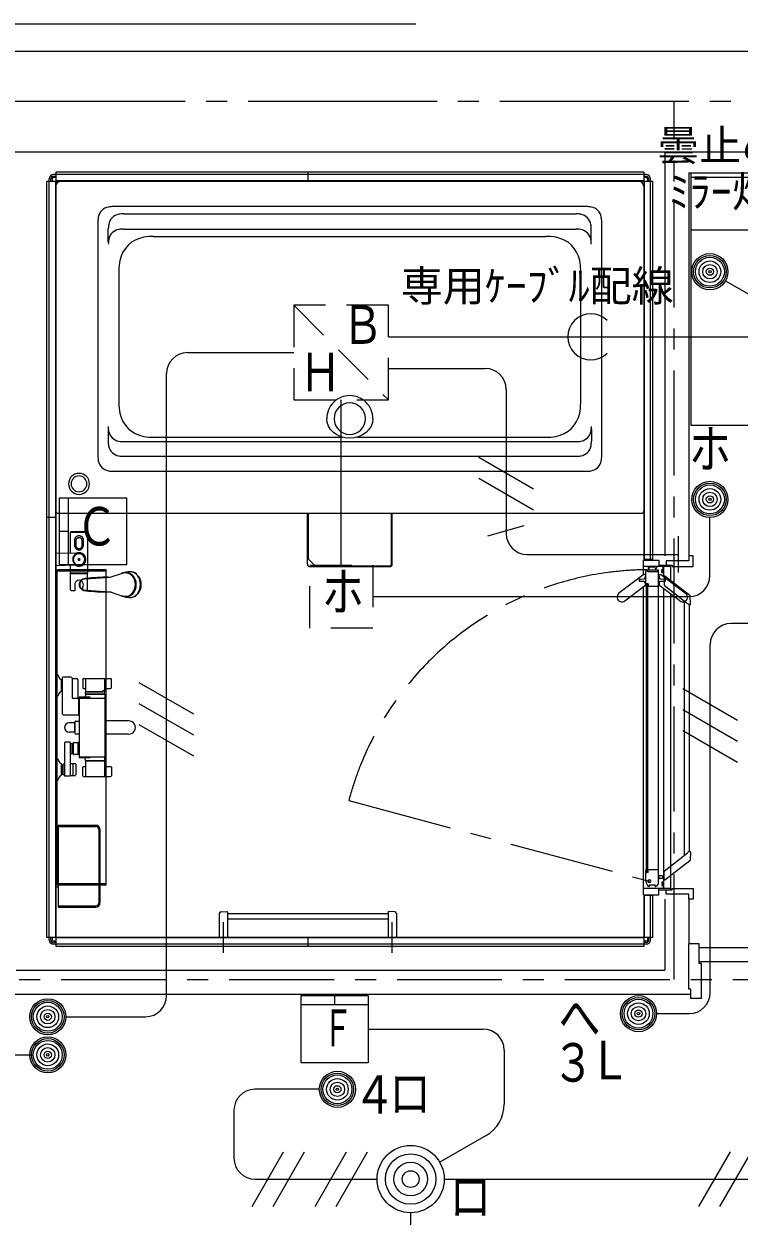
# Model space of a CAD drawing. Units: millimetres at full size, sheet at 1:50. Extents: x -15705 to 14525, y -10775 to 5709.
# Drawn here: x -2152 to -448, y 2276 to 5114 of the extents above; entities that cross this region are included whole.
import ezdxf
from ezdxf.enums import TextEntityAlignment as Align

# ---------------------------------------------------------------- set-up
doc = ezdxf.new("R2010")
doc.units = ezdxf.units.MM
doc.header["$LTSCALE"] = 50
for name, pattern in [('CHAIN1', [8, 5, -1, 1, -1]), ('CHAIN2', [12, 9, -1, 1, -1]), ('DASHED2', [3, 2, -1])]:
    doc.linetypes.add(name, pattern=pattern)
for name, color, linetype, lineweight in [('0-3_建築', 1, 'Continuous', 9), ('0-7_部材', 5, 'Continuous', 18), ('7-0_天井割付', 7, 'CHAIN2', 9), ('7-1_壁断面線', 7, 'CHAIN1', 9), ('7-2_張出基準', 7, 'Continuous', 9), ('7-4_ｸﾞA名称', 7, 'Continuous', 9), ('7-5_ｸﾞB名称', 7, 'Continuous', 9), ('7-8_敷地', 7, 'Continuous', 9)]:
    doc.layers.add(name, color=color, linetype=linetype, lineweight=lineweight)
doc.styles.add('ＭＳ ゴシック', font='')
doc.styles.get('ＭＳ ゴシック').set_extended_font_data('MS Gothic')

msp = doc.modelspace()

# ---------------------------------------------------------------- linework, layer by layer
at = {"layer": '0-3_建築'}
for p, q in [((-480.66, 4502.42), (-387.94, 4448.9)), ((-1762.1, 4331.26), (-1508.76, 4331.26)), ((-1283.52, 4293.72), (-1053.3, 4293.72)), ((-1812.1, 2800.35), (-1812.1, 4281.26)), ((-1003.3, 4243.72), (-1003.3, 3900.8)), ((-1396.14, 3825.37), (-1396.14, 4218.63)), ((-1068.25, 4082.4), (-938.35, 4007.4)), ((-1068.25, 4032.4), (-938.35, 3957.4)), ((-1046.6, 3894.9), (-960, 3919.9)), ((-517.9, 3800.37), (-517.9, 3938.93)), ((-592.9, 3807.5), (-592.9, 3894.1)), ((-953.3, 3850.8), (-592.9, 3850.8)), ((-1321.14, 3750.37), (-567.9, 3750.37)), ((-43.15, 3686.4), (-467.35, 3686.4)), ((-517.35, 3016.3), (-517.35, 3636.4)), ((-1747.15, 3470.39), (-1877.05, 3545.39)), ((-452.4, 3455.68), (-582.3, 3530.68)), ((-1747.15, 3420.39), (-1877.05, 3495.39)), ((-452.4, 3405.68), (-582.3, 3480.68)), ((-1747.15, 3370.39), (-1877.05, 3445.39)), ((-452.4, 3355.68), (-582.3, 3430.68)), ((-517.35, 2807.71), (-517.35, 3016.3)), ((-645.02, 2757.71), (-567.35, 2757.71)), ((-2052.06, 2750.35), (-1862.1, 2750.35)), ((-1331.64, 2720.85), (-1057.85, 2720.85)), ((-1007.85, 2670.85), (-1007.85, 2542.53)), ((-2618.15, 2659.7), (-2129.46, 2659.7)), ((-1448.22, 2577.59), (-1601.54, 2577.59)), ((-1651.54, 2527.59), (-1651.54, 2413.9)), ((-1051.15, 2467.53), (-1161.37, 2403.9)), ((-1608.32, 2298.95), (-1533.32, 2428.85)), ((-1558.32, 2298.95), (-1483.32, 2428.85)), ((-1458.32, 2298.95), (-1383.32, 2428.85)), ((-1408.32, 2298.95), (-1333.32, 2428.85)), ((-544.02, 2298.95), (-469.02, 2428.85)), ((-494.02, 2298.95), (-419.02, 2428.85)), ((-1601.54, 2363.9), (-1310.65, 2363.9)), ((-1150.65, 2363.9), (657.68, 2363.9)), ((-1230.65, 2145.96), (-1230.65, 2283.9))]:
    msp.add_line(p, q, dxfattribs=at)
at = {"layer": '0-3_建築', "color": 5, "lineweight": 18}
for p, q in [((-1283.52, 4368.8), (-342.57, 4368.8)), ((-2067.24, 3985.74), (-1907.24, 3985.74)), ((-2067.24, 3825.74), (-2067.24, 3985.74)), ((-2045.65, 3825.74), (-2045.65, 3985.74)), ((-1907.24, 3985.74), (-1907.24, 3825.74)), ((-2045.65, 3905.74), (-2067.24, 3905.74)), ((-1907.24, 3825.74), (-2067.24, 3825.74))]:
    msp.add_line(p, q, dxfattribs=at)
msp.add_arc((-801.43, 4368.8), 55, 45, 315, dxfattribs=at)
at = {"layer": '0-3_建築'}
for centre, radius, start, end in [((-1762.1, 4281.26), 50, 90, 180), ((-1053.3, 4243.72), 50, 0, 90), ((-953.3, 3900.8), 50, 180, 270), ((-567.9, 3800.37), 50, 270, 0), ((-467.35, 3636.4), 50, 90, 180), ((-1862.1, 2800.35), 50, 270, 0), ((-567.35, 2807.71), 50, 270, 0), ((-1057.85, 2670.85), 50, 0, 90), ((-1601.54, 2527.59), 50, 90, 180), ((-1094.45, 2542.53), 86.6, 300, 0), ((-1601.54, 2413.9), 50, 180, 270)]:
    msp.add_arc(centre, radius, start, end, dxfattribs=at)
at = {"layer": '0-7_部材', "linetype": 'DASHED2'}
for p, q in [((-1283.52, 4443.88), (-1508.76, 4443.88)), ((-1508.76, 4443.88), (-1508.76, 4218.63)), ((-1508.76, 4443.88), (-1283.52, 4218.63)), ((-1283.52, 4218.63), (-1283.52, 4443.88)), ((-1508.76, 4218.63), (-1283.52, 4218.63))]:
    msp.add_line(p, q, dxfattribs=at)
at = {"layer": '0-7_部材'}
for p, q in [((-1491.64, 2800.85), (-1331.64, 2800.85)), ((-1491.64, 2640.85), (-1491.64, 2800.85)), ((-1411.64, 2779.26), (-1411.64, 2800.85)), ((-1331.64, 2800.85), (-1331.64, 2640.85)), ((-1491.64, 2779.26), (-1331.64, 2779.26)), ((-1331.64, 2640.85), (-1491.64, 2640.85))]:
    msp.add_line(p, q, dxfattribs=at)
at = {"layer": '0-7_部材', "linetype": 'DASHED2'}
msp.add_lwpolyline([(-1321.14, 3825.37), (-1321.14, 3675.37), (-1471.14, 3675.37), (-1471.14, 3825.37)], close=True, dxfattribs=at)
at = {"layer": '0-7_部材'}
for centre, radius in [((-517.9, 4523.92), 43), ((-517.9, 4523.92), 38.7), ((-517.9, 4523.92), 34.4), ((-517.9, 4523.92), 25.8), ((-517.9, 4523.92), 17.2), ((-517.9, 4523.92), 8.6), ((-517.9, 4523.92), 2.87), ((-517.9, 3981.93), 43), ((-517.9, 3981.93), 38.7), ((-517.9, 3981.93), 34.4), ((-517.9, 3981.93), 25.8), ((-517.9, 3981.93), 17.2), ((-517.9, 3981.93), 8.6), ((-517.9, 3981.93), 2.87), ((-2095.06, 2750.35), 43), ((-2095.06, 2750.35), 38.7), ((-2095.06, 2750.35), 34.4), ((-688.02, 2757.71), 43), ((-688.02, 2757.71), 38.7), ((-688.02, 2757.71), 34.4), ((-688.02, 2757.71), 25.8), ((-2095.06, 2750.35), 25.8), ((-2095.06, 2750.35), 17.2), ((-2095.06, 2750.35), 8.6), ((-2095.06, 2750.35), 2.87), ((-688.02, 2757.71), 17.2), ((-688.02, 2757.71), 8.6), ((-688.02, 2757.71), 2.87), ((-2095.06, 2659.7), 43), ((-2095.06, 2659.7), 38.7), ((-2095.06, 2659.7), 34.4), ((-2095.06, 2659.7), 25.8), ((-2095.06, 2659.7), 17.2), ((-2095.06, 2659.7), 8.6), ((-2095.06, 2659.7), 2.87), ((-1405.22, 2577.59), 43), ((-1405.22, 2577.59), 38.7), ((-1405.22, 2577.59), 34.4), ((-1405.22, 2577.59), 25.8), ((-1405.22, 2577.59), 17.2), ((-1405.22, 2577.59), 8.6), ((-1405.22, 2577.59), 2.87), ((-1230.65, 2363.9), 80), ((-1230.65, 2363.9), 60), ((-1230.65, 2363.9), 40), ((-1230.65, 2363.9), 20)]:
    msp.add_circle(centre, radius, dxfattribs=at)
at = {"layer": '7-0_天井割付'}
msp.add_line((9632.07, 4928.9), (-8167.18, 4928.9), dxfattribs=at)
at = {"layer": '7-1_壁断面線'}
for p, q in [((-603.15, 2838.9), (-603.15, 4928.9)), ((-4863.15, 2838.9), (4306.85, 2838.9))]:
    msp.add_line(p, q, dxfattribs=at)
at = {"layer": '7-2_張出基準'}
for p, q in [((-3943.15, 5048.9), (6956.85, 5048.9)), ((-3943.15, 4808.9), (6956.85, 4808.9))]:
    msp.add_line(p, q, dxfattribs=at)
at = {"layer": '7-4_ｸﾞA名称'}
for p, q in [((-3833.15, 5113.9), (-1218.15, 5113.9)), ((-625.65, 4808.9), (-625.65, 3847.37)), ((-568.15, 4758.9), (641.85, 4758.9)), ((-568.15, 4758.9), (-568.15, 3847.37)), ((-625.65, 3030.42), (-625.65, 2861.4)), ((-568.15, 3030.42), (-568.15, 2923.9)), ((-2170.65, 2861.4), (-625.65, 2861.4)), ((-2228.15, 2803.9), (-563.15, 2803.9))]:
    msp.add_line(p, q, dxfattribs=at)
at = {"layer": '7-5_ｸﾞB名称'}
for p, q in [((-543.15, 2923.9), (-568.15, 2923.9)), ((-543.15, 2876.89), (-543.15, 2923.9)), ((-543.15, 2914.9), (246.85, 2914.9)), ((-543.15, 2881.9), (246.85, 2881.9)), ((-538.15, 2876.89), (-543.15, 2876.89)), ((-538.15, 2793.9), (-538.15, 2876.89))]:
    msp.add_line(p, q, dxfattribs=at)
msp.add_lwpolyline([(-538.15, 2793.9), (-563.15, 2793.9), (-563.15, 2816.4), (-568.15, 2816.4), (-568.15, 2923.9)], dxfattribs=at)
at = {"layer": '7-8_敷地'}
for p, q in [((-2091.64, 4738.91), (-2091.64, 4744.9)), ((-2087.64, 4738.91), (-2087.64, 4744.9)), ((-2084.65, 4744.9), (-2084.65, 4738.91)), ((-675.65, 4754.9), (-2081.64, 4754.9)), ((-2075.64, 4750.91), (-2081.64, 4750.91)), ((-2075.64, 4747.91), (-2081.64, 4747.91)), ((-2075.65, 4760.5), (-2075.65, 2917.3)), ((-675.65, 4760.5), (-2075.65, 4760.5)), ((-675.65, 4739.9), (-2075.65, 4739.9)), ((-1475.65, 4760.5), (-1475.65, 4738.9)), ((-675.65, 4760.5), (-675.65, 3838.9)), ((-669.65, 4754.9), (-675.64, 4754.9)), ((-669.65, 4750.91), (-675.64, 4750.91)), ((-669.65, 4747.91), (-675.64, 4747.91)), ((-666.64, 4744.9), (-666.64, 4738.91)), ((-663.64, 4738.91), (-663.64, 4744.9)), ((-659.65, 4738.91), (-659.65, 4744.9)), ((-563.15, 4758.9), (-563.15, 4158.9)), ((-563.15, 4758.9), (636.85, 4758.9)), ((-563.15, 4748.9), (636.85, 4748.9)), ((-2097.25, 2938.9), (-2097.25, 4738.9)), ((-654.05, 4738.9), (-2097.25, 4738.9)), ((-2091.65, 2938.9), (-2091.65, 4738.9)), ((-2076.65, 4738.9), (-2076.65, 2938.9)), ((-2075.66, 4727.9), (-2075.66, 3953.9)), ((-674.65, 4738.9), (-674.65, 3838.9)), ((-659.65, 3838.9), (-659.65, 4738.9)), ((-654.05, 3838.9), (-654.05, 4738.9)), ((-811.6, 4678.9), (-1939.7, 4678.9)), ((-1914.91, 4661.51), (-836.39, 4661.51)), ((-1975.66, 4642.94), (-1975.66, 4084.85)), ((-775.65, 4084.85), (-775.65, 4642.94)), ((-1950.86, 4594.06), (-1950.86, 4625.55)), ((-1914.91, 4625.52), (-836.39, 4625.52)), ((-1842.86, 4607.9), (-908.44, 4607.9)), ((-800.44, 4594.06), (-800.44, 4625.55)), ((-563.15, 4623.9), (-273.15, 4623.9)), ((-1925.65, 4526.95), (-1925.65, 4210.84)), ((-825.65, 4210.84), (-825.65, 4526.95)), ((-1951.17, 4149.42), (-1951.17, 4120.37)), ((-800.13, 4149.42), (-800.13, 4120.37)), ((-563.15, 4158.9), (-273.15, 4158.9)), ((-1915.21, 4119.42), (-836.09, 4119.42)), ((-1844.7, 4129.89), (-1842.75, 4129.91)), ((-1842.86, 4129.9), (-1393.64, 4129.9)), ((-1357.67, 4129.9), (-908.44, 4129.9)), ((-1915.21, 4084.42), (-836.09, 4084.42)), ((-1939.7, 4048.9), (-811.6, 4048.9)), ((-2070.66, 3948.9), (-680.65, 3948.9)), ((-1476.65, 3827.9), (-1476.65, 3948.9)), ((-1474.9, 3948.9), (-1474.9, 3842.59)), ((-1276.4, 3827.65), (-1276.4, 3948.9)), ((-1274.65, 3827.9), (-1274.65, 3948.9)), ((-2075.65, 3938.9), (-2097.25, 3938.9)), ((-2040.64, 3853.21), (-2040.64, 3903.48)), ((-2040.64, 3903.48), (-2000.65, 3903.48)), ((-2000.65, 3903.48), (-2000.65, 3806.26)), ((-2031.32, 3884.37), (-2031.32, 3873.46)), ((-2028.53, 3883.37), (-2028.53, 3872.65)), ((-2012.76, 3872.65), (-2012.76, 3883.37)), ((-2009.97, 3873.46), (-2009.97, 3884.37)), ((-2075.64, 3854.25), (-2075.04, 3854.25)), ((-2029.54, 3852.84), (-2075.04, 3854.25)), ((-2028.92, 3852.6), (-2029.54, 3852.84)), ((-2028.92, 3852.6), (-2026.85, 3852.53)), ((-2021.65, 3840.69), (-2019.65, 3840.69)), ((-2019.65, 3837.09), (-2021.65, 3837.09)), ((-1458.79, 3824.82), (-1473.72, 3839.76)), ((-675.86, 3802.9), (-675.86, 3837.39)), ((-654.05, 3838.9), (-675.65, 3838.9)), ((-667.06, 3838.9), (-667.06, 3837.39)), ((-2075.66, 3066.41), (-2075.66, 3811.4)), ((-1955.95, 3811.4), (-2075.66, 3811.4)), ((-2075.64, 3823.53), (-2075.04, 3823.53)), ((-2029.54, 3824.94), (-2075.04, 3823.53)), ((-2072.66, 3812.9), (-2072.66, 3811.71)), ((-2072.66, 3066.41), (-2072.66, 3811.4)), ((-1956.64, 3813.9), (-2071.66, 3813.9)), ((-2040.64, 3806.26), (-2040.64, 3824.6)), ((-2000.65, 3806.26), (-2040.64, 3806.26)), ((-2040.64, 3766.68), (-2040.64, 3805.76)), ((-2040.64, 3805.76), (-2000.65, 3805.76)), ((-2038.64, 3805.76), (-2038.64, 3806.26)), ((-2028.92, 3825.19), (-2029.54, 3824.94)), ((-2028.92, 3825.19), (-2026.85, 3825.25)), ((-2002.65, 3806.26), (-2002.65, 3805.76)), ((-2000.65, 3766.68), (-2000.65, 3805.76)), ((-1955.95, 3066.41), (-1955.95, 3811.4)), ((-1955.65, 3812.9), (-1955.65, 3811.71)), ((-1944.41, 3797.44), (-1916.87, 3806.59)), ((-1470.65, 3821.9), (-1280.65, 3821.9)), ((-1455.96, 3823.65), (-1280.4, 3823.65)), ((-629.16, 3822.39), (-675.86, 3822.39)), ((-670.16, 3774.7), (-670.16, 3811.9)), ((-666.66, 3809.7), (-666.66, 3813.4)), ((-641.36, 3809.4), (-666.36, 3809.4)), ((-665.96, 3809.4), (-665.96, 3812.9)), ((-664.96, 3813.9), (-642.56, 3813.9)), ((-664.95, 3822.39), (-664.88, 3818.38)), ((-663.89, 3817.39), (-663.22, 3817.39)), ((-650.83, 3820.9), (-659.49, 3820.9)), ((-647.09, 3817.39), (-646.43, 3817.39)), ((-645.36, 3822.39), (-645.43, 3818.38)), ((-641.56, 3809.4), (-641.56, 3812.9)), ((-641.36, 3809.4), (-641.36, 3813.2)), ((-640.16, 3069.25), (-640.16, 3812.46)), ((-639.74, 3825.39), (-610.86, 3825.39)), ((-610.86, 3822.39), (-628.16, 3822.39)), ((-627.36, 3798.07), (-627.36, 3822.39)), ((-610.86, 3785.38), (-610.86, 3825.39)), ((-2030.33, 3775.28), (-2030.06, 3774.61)), ((-2010.96, 3775.28), (-2011.23, 3774.61)), ((-2003.31, 3793.12), (-1948.05, 3796.76)), ((-678.02, 3801.86), (-734.66, 3758.31)), ((-720.65, 3740.08), (-670.16, 3778.9)), ((-685.59, 3792.1), (-684.68, 3792.15)), ((-684.68, 3786.64), (-685.59, 3786.69)), ((-684.68, 3792.15), (-683.32, 3792.22)), ((-683.32, 3786.57), (-684.68, 3786.64)), ((-683.32, 3792.22), (-674.88, 3792.66)), ((-674.88, 3786.13), (-683.32, 3786.57)), ((-670.16, 3802.9), (-674.98, 3802.9)), ((-671.98, 3798.51), (-672.54, 3794.79)), ((-672.54, 3784), (-671.98, 3780.28)), ((-670.36, 3799.39), (-671.04, 3799.36)), ((-671.04, 3779.43), (-670.36, 3779.39)), ((-670.36, 3779.39), (-670.36, 3799.39)), ((-670.15, 3778.9), (-670.15, 3802.9)), ((-668.86, 3093.89), (-668.86, 3780.9)), ((-665.86, 3780.89), (-668.86, 3780.89)), ((-668.36, 3781.4), (-665.86, 3781.4)), ((-665.86, 3093.89), (-665.86, 3780.89)), ((-664.86, 3780.4), (-664.86, 3775.9)), ((-640.16, 3802.89), (-635.33, 3802.89)), ((-589.66, 3740.08), (-640.16, 3778.89)), ((-640.15, 3779.69), (-640.15, 3799.09)), ((-639.27, 3799.36), (-639.96, 3799.39)), ((-639.96, 3799.39), (-639.96, 3779.39)), ((-639.96, 3779.39), (-639.27, 3779.43)), ((-637.77, 3794.79), (-638.33, 3798.51)), ((-638.33, 3780.28), (-637.77, 3784)), ((-626.99, 3786.57), (-635.43, 3786.13)), ((-632.29, 3801.86), (-575.65, 3758.31)), ((-625.63, 3786.64), (-626.99, 3786.57)), ((-625.35, 3799.4), (-626.8, 3799.4)), ((-625.63, 3792.15), (-624.72, 3792.1)), ((-624.72, 3786.69), (-625.63, 3786.64)), ((-565.84, 3752.92), (-625.35, 3799.4)), ((-2039.21, 3765.19), (-2031.68, 3764.91)), ((-2011.34, 3766.68), (-2011.34, 3774.18)), ((-2011.24, 3766.19), (-2011.34, 3766.68)), ((-2002.08, 3765.19), (-2009.61, 3764.91)), ((-1948.05, 3761.34), (-2003.31, 3764.98)), ((-1944.41, 3760.66), (-1916.87, 3751.51)), ((-675.86, 3040.4), (-675.86, 3774.51)), ((-669.33, 3774.4), (-669.86, 3774.4)), ((-668.9, 3774.82), (-669.07, 3774.54)), ((-642.66, 3774.4), (-665.35, 3774.4)), ((-627.36, 3055.4), (-627.36, 3769.06)), ((-610.86, 3052.4), (-610.86, 3756.37)), ((-564.4, 3732.08), (-565.07, 3751.41)), ((-579.13, 3740.46), (-579.13, 3134.33)), ((-566.43, 3143.96), (-566.43, 3730.83)), ((-2062.6, 3526.51), (-2062.6, 3551.3)), ((-2062.6, 3549.38), (-2060.1, 3549.38)), ((-2060.1, 3470.9), (-2060.1, 3557.9)), ((-2040.1, 3558.9), (-2059.1, 3558.9)), ((-2037.1, 3556.41), (-2037.1, 3509.9)), ((-2036.13, 3555.4), (-2026.59, 3555.4)), ((-2023.6, 3552.4), (-2023.6, 3508.9)), ((-2011.9, 3553.6), (-2011.9, 3533.6)), ((-2009.91, 3555.6), (-1961.65, 3555.6)), ((-2005.15, 3553.6), (-2005.15, 3524.3)), ((-1961.63, 3555.6), (-1945.41, 3555.6)), ((-1959.64, 3553.6), (-1959.64, 3524.3)), ((-1943.39, 3533.6), (-1943.39, 3553.6)), ((-2062.6, 3528.43), (-2060.1, 3528.43)), ((-2009.9, 3531.6), (-2007.16, 3531.6)), ((-2005.15, 3519.1), (-2005.15, 3523.3)), ((-2004.85, 3523.6), (-1964.6, 3523.6)), ((-1964.7, 3523.8), (-2004.64, 3523.8)), ((-2003.39, 3523.8), (-2003.39, 3523.6)), ((-1963.7, 3524.8), (-1963.7, 3526.3)), ((-1963.6, 3524.6), (-1963.6, 3526.1)), ((-1962.69, 3527.3), (-1959.64, 3527.3)), ((-1962.6, 3527.1), (-1959.64, 3527.1)), ((-1960.15, 3523.8), (-1961.4, 3523.8)), ((-1959.64, 3519.1), (-1959.64, 3523.3)), ((-1956.71, 3531.6), (-1945.4, 3531.6)), ((-2075.6, 3512.4), (-2073.6, 3512.4)), ((-2036.1, 3508.9), (-2022.6, 3508.9)), ((-2021.6, 3507.9), (-2021.6, 3469.9)), ((-2020.4, 3502.12), (-2021.6, 3502.12)), ((-2020.4, 3510.41), (-2020.4, 3509.4)), ((-2020.4, 3508.4), (-2020.4, 3367.4)), ((-2020.1, 3508.9), (-1959.11, 3508.9)), ((-1993.83, 3510.9), (-2019.9, 3510.9)), ((-2005.52, 3517.63), (-2005.83, 3511.85)), ((-2005.02, 3518.1), (-1959.77, 3518.1)), ((-1960.15, 3518.6), (-2004.64, 3518.6)), ((-1959.3, 3508.9), (-1959.3, 3368.9)), ((-1959.27, 3517.63), (-1958.81, 3509.22)), ((-2058.1, 3468.9), (-2022.6, 3468.9)), ((-2020.4, 3475.68), (-2021.6, 3475.68)), ((-2031.4, 3449.88), (-2043.9, 3449.88)), ((-2031.4, 3449.88), (-2031.4, 3427.88)), ((-2029.9, 3449.73), (-2031.4, 3449.73)), ((-2029.9, 3424.9), (-2029.9, 3452.91)), ((-2028.9, 3453.9), (-2021.4, 3453.9)), ((-1902.4, 3454.9), (-1959.3, 3454.9)), ((-2031.4, 3427.88), (-2043.9, 3427.88)), ((-2029.9, 3428.03), (-2031.4, 3428.03)), ((-2028.9, 3423.9), (-2021.4, 3423.9)), ((-1902.4, 3422.9), (-1959.3, 3422.9)), ((-2055.59, 3402.15), (-2055.59, 3325.04)), ((-2042.6, 3404.15), (-2053.6, 3404.15)), ((-2041.59, 3403.15), (-2041.59, 3323.97)), ((-2040.59, 3400.9), (-2036.59, 3400.9)), ((-2036.59, 3376.9), (-2036.59, 3400.9)), ((-2036.59, 3399.9), (-2034.6, 3399.9)), ((-2036.59, 3377.9), (-2034.6, 3377.9)), ((-2034.6, 3402.9), (-2034.6, 3374.9)), ((-2033.98, 3403.4), (-2023.23, 3403.4)), ((-2022.6, 3374.9), (-2022.6, 3402.9)), ((-2020.4, 3402.12), (-2022.6, 3402.12)), ((-2062.6, 3326.51), (-2062.6, 3351.3)), ((-2062.6, 3349.38), (-2058.6, 3349.38)), ((-2060.59, 3349.38), (-2060.59, 3328.43)), ((-2056.59, 3351.9), (-2058.6, 3351.9)), ((-2058.6, 3325.9), (-2058.6, 3351.9)), ((-2040.59, 3376.9), (-2036.59, 3376.9)), ((-2040.59, 3353.15), (-2035.59, 3353.15)), ((-2035.09, 3352.65), (-2035.59, 3353.15)), ((-2035.09, 3352.4), (-2034.59, 3352.9)), ((-2035.09, 3352.65), (-2035.09, 3325.15)), ((-2034.59, 3352.9), (-2029.09, 3352.9)), ((-2023.23, 3374.4), (-2033.98, 3374.4)), ((-2028.09, 3351.9), (-2029.09, 3352.9)), ((-2028.09, 3351.9), (-2028.09, 3325.9)), ((-2020.4, 3375.68), (-2022.6, 3375.68)), ((-2019.9, 3368.9), (-1959.11, 3368.9)), ((-1993.83, 3366.9), (-2019.9, 3366.9)), ((-2005.52, 3360.18), (-2005.83, 3365.96)), ((-2005.15, 3358.71), (-2005.15, 3324.2)), ((-2005.02, 3359.7), (-1959.77, 3359.7)), ((-1960.15, 3359.2), (-2004.64, 3359.2)), ((-2003.39, 3359.2), (-2003.39, 3359.7)), ((-1961.4, 3359.2), (-1961.4, 3359.7)), ((-1959.64, 3358.71), (-1959.64, 3324.2)), ((-1959.27, 3360.18), (-1958.81, 3368.59)), ((-2062.6, 3328.43), (-2058.6, 3328.43)), ((-2056.59, 3325.9), (-2058.6, 3325.9)), ((-2053.69, 3323.65), (-2042.33, 3323.65)), ((-2040.59, 3324.65), (-2035.59, 3324.65)), ((-2035.09, 3325.15), (-2035.59, 3324.65)), ((-2028.09, 3325.9), (-2029.09, 3324.9)), ((-2011.9, 3324.2), (-2011.9, 3344.2)), ((-2009.9, 3346.21), (-2007.16, 3346.21)), ((-2009.9, 3322.2), (-1945.41, 3322.2)), ((-1957.05, 3346.21), (-1945.4, 3346.21)), ((-1943.39, 3344.2), (-1943.39, 3324.2)), ((-2075.6, 3312.4), (-2073.6, 3312.4)), ((-2070.44, 3206.4), (-2070.44, 3011.41)), ((-2070.44, 3206.4), (-1980.64, 3206.4)), ((-2069.45, 3203.4), (-1980.64, 3203.4)), ((-1973.65, 3196.41), (-1973.65, 3021.41)), ((-1970.65, 3196.41), (-1970.65, 3021.41)), ((-2070.44, 3158.91), (-2075.65, 3158.91)), ((-2070.58, 3158.4), (-2070.58, 3059.4)), ((-626.8, 3097.1), (-571.43, 3140.34)), ((-564.4, 3142.71), (-565.07, 3123.38)), ((-670.15, 3072.89), (-670.15, 3100.09)), ((-669.32, 3100.39), (-669.85, 3100.39)), ((-668.9, 3099.96), (-669.07, 3100.25)), ((-665.86, 3093.89), (-668.86, 3093.89)), ((-668.85, 3093.89), (-668.85, 3099.81)), ((-642.65, 3100.39), (-665.35, 3100.39)), ((-664.85, 3094.39), (-664.85, 3098.89)), ((-626.8, 3075.4), (-626.8, 3097.1)), ((-1955.95, 3066.41), (-2075.66, 3066.41)), ((-2072.66, 3064.91), (-2072.66, 3066.11)), ((-1955.65, 3064.91), (-1955.65, 3066.11)), ((-665.85, 3093.39), (-668.35, 3093.39)), ((-640.75, 3067.59), (-645.25, 3061.59)), ((-639.55, 3087.39), (-640.15, 3087.39)), ((-640.15, 3078.39), (-639.55, 3078.39)), ((-638.55, 3086.39), (-632.05, 3086.39)), ((-638.55, 3079.39), (-638.55, 3086.39)), ((-632.05, 3079.39), (-638.55, 3079.39)), ((-632.16, 3070.4), (-632.16, 3067.8)), ((-628.16, 3070.4), (-632.16, 3070.4)), ((-632.16, 3067.8), (-631.16, 3067.8)), ((-631.16, 3069.3), (-629.16, 3069.3)), ((-631.16, 3067.8), (-631.16, 3069.3)), ((-631.05, 3085.39), (-631.05, 3080.39)), ((-629.16, 3069.3), (-629.16, 3063.3)), ((-628.16, 3055.4), (-628.16, 3070.4)), ((-2070.44, 3058.91), (-2075.65, 3058.91)), ((-1956.64, 3063.91), (-2071.66, 3063.91)), ((-629.16, 3055.4), (-675.86, 3055.4)), ((-675.86, 3040.4), (-667.86, 3040.4)), ((-674.65, 3038.9), (-674.65, 2938.9)), ((-667.86, 3040.4), (-667.86, 3038.9)), ((-667.06, 3038.9), (-667.06, 3040.4)), ((-667.06, 3040.4), (-639.86, 3040.4)), ((-662.45, 3060.39), (-663.14, 3060.39)), ((-662.15, 3061.39), (-662.62, 3062.61)), ((-648.15, 3063.29), (-662.15, 3063.29)), ((-662.15, 3060.69), (-662.15, 3061.39)), ((-659.65, 2932.91), (-659.65, 3038.9)), ((-654.05, 2938.9), (-654.05, 3038.9)), ((-648.15, 3061.39), (-647.69, 3062.61)), ((-648.15, 3060.69), (-648.15, 3061.39)), ((-647.65, 3060.39), (-647.85, 3060.39)), ((-639.86, 3040.4), (-639.86, 3055.4)), ((-639.74, 3052.4), (-610.86, 3052.4)), ((-632.16, 3064.8), (-632.16, 3062.4)), ((-631.16, 3064.8), (-632.16, 3064.8)), ((-632.16, 3062.4), (-629.16, 3062.4)), ((-631.16, 3063.3), (-631.16, 3064.8)), ((-629.16, 3063.3), (-631.16, 3063.3)), ((-629.16, 3062.4), (-629.16, 3055.4)), ((-610.86, 3055.4), (-628.16, 3055.4)), ((-2070.44, 3011.41), (-1980.64, 3011.41)), ((-2068.96, 3014.4), (-1980.64, 3014.4)), ((-1686.65, 2996.12), (-1686.65, 2938.91)), ((-1682.87, 3000.11), (-1668.15, 3000.9)), ((-1666.65, 2999.4), (-1666.65, 2938.91)), ((-1284.65, 2995.26), (-1666.65, 2995.26)), ((-1284.65, 2982.55), (-1666.65, 2982.55)), ((-1284.65, 2999.4), (-1284.65, 2938.91)), ((-1268.44, 3000.11), (-1283.15, 3000.9)), ((-654.05, 2938.9), (-2097.25, 2938.9)), ((-2091.64, 2932.91), (-2091.64, 2938.91)), ((-2087.64, 2932.91), (-2087.64, 2938.91)), ((-2084.65, 2938.91), (-2084.65, 2932.91)), ((-2075.64, 2929.91), (-2081.64, 2929.91)), ((-2075.64, 2926.91), (-2081.64, 2926.91)), ((-675.65, 2937.9), (-2075.65, 2937.9)), ((-1686.65, 2938.91), (-1666.65, 2938.91)), ((-1475.65, 2938.9), (-1475.65, 2917.3)), ((-669.65, 2929.91), (-675.64, 2929.91)), ((-669.65, 2926.91), (-675.64, 2926.91)), ((-666.65, 2938.91), (-666.65, 2932.91)), ((-663.64, 2932.91), (-663.64, 2938.91)), ((-2075.64, 2922.91), (-2081.64, 2922.91)), ((-675.65, 2922.9), (-2075.65, 2922.9)), ((-675.65, 2917.3), (-2075.65, 2917.3)), ((-669.65, 2922.91), (-675.64, 2922.91))]:
    msp.add_line(p, q, dxfattribs=at)
at = {"layer": '7-8_敷地', "linetype": 'CHAIN1'}
for p, q in [((-1378.22, 3264.96), (-662.15, 3073.09)), ((-1676.65, 2902.41), (-1676.65, 2975.41)), ((-1274.65, 2902.41), (-1274.65, 2975.41))]:
    msp.add_line(p, q, dxfattribs=at)
at = {"layer": '7-8_敷地'}
for points in [[(-1320.65, 4173.89), (-1321.71, 4164.81), (-1324.84, 4156.08), (-1329.92, 4148.03), (-1336.76, 4140.97), (-1345.09, 4135.18), (-1354.6, 4130.88), (-1364.92, 4128.23), (-1375.65, 4127.34), (-1386.38, 4128.23), (-1396.7, 4130.88), (-1406.21, 4135.18), (-1414.54, 4140.97), (-1421.38, 4148.03), (-1426.46, 4156.08), (-1429.59, 4164.81), (-1430.65, 4173.89)], [(-2002.08, 3904.97), (-2020.65, 3905.4), (-2039.21, 3904.97)], [(-2029.23, 3891.09), (-2029.44, 3890.82), (-2029.64, 3890.54), (-2029.83, 3890.25), (-2030, 3889.96), (-2030.17, 3889.66), (-2030.32, 3889.35), (-2030.46, 3889.04), (-2030.59, 3888.73), (-2030.71, 3888.41), (-2030.82, 3888.08), (-2030.92, 3887.76), (-2031, 3887.42), (-2031.07, 3887.09), (-2031.14, 3886.75), (-2031.19, 3886.42), (-2031.22, 3886.08), (-2031.25, 3885.74), (-2031.27, 3885.39), (-2031.29, 3885.05), (-2031.3, 3884.71), (-2031.32, 3884.37)], [(-2017.11, 3894.44), (-2017.44, 3894.53), (-2017.77, 3894.62), (-2018.1, 3894.69), (-2018.44, 3894.76), (-2018.77, 3894.82), (-2019.11, 3894.86), (-2019.45, 3894.9), (-2019.79, 3894.93), (-2020.13, 3894.95), (-2020.47, 3894.96), (-2020.82, 3894.96), (-2021.16, 3894.95), (-2021.5, 3894.93), (-2021.84, 3894.9), (-2022.18, 3894.86), (-2022.52, 3894.82), (-2022.85, 3894.76), (-2023.19, 3894.69), (-2023.52, 3894.62), (-2023.85, 3894.53), (-2024.18, 3894.43), (-2024.51, 3894.33), (-2024.83, 3894.22), (-2025.15, 3894.09), (-2025.46, 3893.96), (-2025.77, 3893.81), (-2026.08, 3893.66), (-2026.38, 3893.5), (-2026.67, 3893.33), (-2026.96, 3893.15), (-2027.25, 3892.95), (-2027.52, 3892.75), (-2027.79, 3892.54), (-2028.05, 3892.32), (-2028.31, 3892.09), (-2028.55, 3891.85), (-2028.79, 3891.61), (-2029.02, 3891.35), (-2029.23, 3891.09)], [(-2020.65, 3890.3), (-2020.94, 3890.28), (-2021.24, 3890.25), (-2021.54, 3890.22), (-2021.84, 3890.18), (-2022.14, 3890.14), (-2022.43, 3890.1), (-2022.73, 3890.04), (-2023.02, 3889.98), (-2023.31, 3889.91), (-2023.6, 3889.83), (-2023.88, 3889.73), (-2024.16, 3889.63), (-2024.44, 3889.51), (-2024.71, 3889.38), (-2024.97, 3889.24), (-2025.23, 3889.09), (-2025.48, 3888.93), (-2025.73, 3888.75), (-2025.97, 3888.57), (-2026.2, 3888.38), (-2026.42, 3888.18), (-2026.64, 3887.97), (-2026.84, 3887.75), (-2027.04, 3887.53), (-2027.22, 3887.29), (-2027.39, 3887.04), (-2027.56, 3886.79), (-2027.71, 3886.53), (-2027.84, 3886.27), (-2027.97, 3886), (-2028.09, 3885.72), (-2028.19, 3885.44), (-2028.28, 3885.15), (-2028.35, 3884.86), (-2028.41, 3884.57), (-2028.45, 3884.27), (-2028.48, 3883.97), (-2028.51, 3883.67), (-2028.53, 3883.37)], [(-2012.76, 3883.37), (-2012.78, 3883.67), (-2012.8, 3883.97), (-2012.84, 3884.27), (-2012.88, 3884.57), (-2012.93, 3884.86), (-2013, 3885.15), (-2013.09, 3885.44), (-2013.2, 3885.72), (-2013.31, 3886), (-2013.44, 3886.27), (-2013.58, 3886.53), (-2013.73, 3886.79), (-2013.89, 3887.05), (-2014.06, 3887.29), (-2014.25, 3887.53), (-2014.44, 3887.75), (-2014.65, 3887.97), (-2014.87, 3888.18), (-2015.09, 3888.38), (-2015.32, 3888.57), (-2015.56, 3888.75), (-2015.8, 3888.93), (-2016.06, 3889.09), (-2016.32, 3889.24), (-2016.58, 3889.38), (-2016.85, 3889.51), (-2017.13, 3889.63), (-2017.4, 3889.74), (-2017.69, 3889.84), (-2017.98, 3889.92), (-2018.27, 3889.99), (-2018.56, 3890.05), (-2018.86, 3890.11), (-2019.15, 3890.15), (-2019.45, 3890.19), (-2019.75, 3890.22), (-2020.05, 3890.25), (-2020.35, 3890.28), (-2020.65, 3890.3)], [(-2009.97, 3884.37), (-2009.99, 3884.71), (-2010, 3885.05), (-2010.02, 3885.39), (-2010.04, 3885.74), (-2010.07, 3886.08), (-2010.1, 3886.42), (-2010.15, 3886.75), (-2010.22, 3887.09), (-2010.29, 3887.42), (-2010.37, 3887.76), (-2010.47, 3888.08), (-2010.58, 3888.41), (-2010.69, 3888.73), (-2010.83, 3889.04), (-2010.97, 3889.36), (-2011.12, 3889.66), (-2011.29, 3889.96), (-2011.46, 3890.25), (-2011.65, 3890.54), (-2011.85, 3890.82), (-2012.06, 3891.09), (-2012.27, 3891.35), (-2012.5, 3891.61), (-2012.74, 3891.85), (-2012.98, 3892.09), (-2013.24, 3892.32), (-2013.5, 3892.54), (-2013.77, 3892.75), (-2014.04, 3892.95), (-2014.33, 3893.15), (-2014.62, 3893.33), (-2014.91, 3893.5), (-2015.21, 3893.66), (-2015.52, 3893.82), (-2015.83, 3893.96), (-2016.14, 3894.09), (-2016.46, 3894.22), (-2016.78, 3894.33), (-2017.11, 3894.44)], [(-2031.32, 3873.46), (-2031.31, 3873.1), (-2031.29, 3872.75), (-2031.27, 3872.4), (-2031.23, 3872.04), (-2031.18, 3871.69), (-2031.12, 3871.34), (-2031.05, 3871), (-2030.97, 3870.65), (-2030.88, 3870.31), (-2030.79, 3869.97), (-2030.68, 3869.63), (-2030.56, 3869.3), (-2030.43, 3868.97), (-2030.29, 3868.64), (-2030.15, 3868.32), (-2029.99, 3868), (-2029.82, 3867.69), (-2029.65, 3867.38), (-2029.47, 3867.08), (-2029.28, 3866.78), (-2029.08, 3866.49), (-2028.87, 3866.2), (-2028.65, 3865.92), (-2028.43, 3865.65), (-2028.2, 3865.38), (-2027.96, 3865.12), (-2027.72, 3864.86), (-2027.46, 3864.61), (-2027.21, 3864.37), (-2026.94, 3864.14), (-2026.67, 3863.91), (-2026.39, 3863.69), (-2026.11, 3863.48), (-2025.81, 3863.28), (-2025.51, 3863.09), (-2025.21, 3862.91), (-2024.9, 3862.75), (-2024.58, 3862.59), (-2024.26, 3862.44)], [(-2028.53, 3872.65), (-2028.51, 3872.33), (-2028.48, 3872.01), (-2028.45, 3871.7), (-2028.41, 3871.38), (-2028.36, 3871.07), (-2028.28, 3870.76), (-2028.2, 3870.45), (-2028.1, 3870.15), (-2027.99, 3869.85), (-2027.86, 3869.56), (-2027.73, 3869.27), (-2027.59, 3868.99), (-2027.43, 3868.71), (-2027.27, 3868.44), (-2027.09, 3868.17), (-2026.91, 3867.91), (-2026.72, 3867.66), (-2026.51, 3867.42), (-2026.3, 3867.18), (-2026.08, 3866.95), (-2025.85, 3866.73), (-2025.61, 3866.52), (-2025.36, 3866.33), (-2025.1, 3866.14), (-2024.84, 3865.96), (-2024.57, 3865.79), (-2024.3, 3865.63), (-2024.02, 3865.48), (-2023.73, 3865.34), (-2023.44, 3865.22), (-2023.14, 3865.1), (-2022.84, 3865), (-2022.53, 3864.91), (-2022.22, 3864.84), (-2021.6, 3864.74), (-2021.28, 3864.71), (-2020.96, 3864.69), (-2020.65, 3864.67)], [(-2024.26, 3862.44), (-2023.93, 3862.31), (-2023.6, 3862.19), (-2023.26, 3862.08), (-2022.92, 3861.99), (-2022.58, 3861.91), (-2022.23, 3861.84), (-2021.88, 3861.78), (-2021.53, 3861.74), (-2021.18, 3861.71), (-2020.82, 3861.7), (-2020.47, 3861.7), (-2020.11, 3861.71), (-2019.76, 3861.74), (-2019.41, 3861.78), (-2019.06, 3861.84), (-2018.71, 3861.91), (-2018.37, 3861.99), (-2018.03, 3862.08), (-2017.69, 3862.19), (-2017.36, 3862.31), (-2017.03, 3862.44), (-2016.71, 3862.59), (-2016.39, 3862.75), (-2016.08, 3862.91), (-2015.77, 3863.09), (-2015.48, 3863.28), (-2015.18, 3863.48), (-2014.9, 3863.69), (-2014.62, 3863.91), (-2014.35, 3864.14), (-2014.08, 3864.37), (-2013.83, 3864.61), (-2013.57, 3864.86), (-2013.33, 3865.12), (-2013.09, 3865.38), (-2012.86, 3865.65), (-2012.64, 3865.92), (-2012.42, 3866.2), (-2012.21, 3866.49)], [(-2020.65, 3864.67), (-2020.33, 3864.69), (-2020.01, 3864.71), (-2019.69, 3864.74), (-2019.38, 3864.79), (-2019.07, 3864.84), (-2018.76, 3864.91), (-2018.45, 3865), (-2018.15, 3865.1), (-2017.85, 3865.22), (-2017.56, 3865.34), (-2017.27, 3865.48), (-2016.99, 3865.63), (-2016.72, 3865.79), (-2016.45, 3865.96), (-2016.19, 3866.14), (-2015.93, 3866.33), (-2015.68, 3866.53), (-2015.44, 3866.73), (-2015.21, 3866.95), (-2014.99, 3867.18), (-2014.77, 3867.42), (-2014.57, 3867.66), (-2014.38, 3867.91), (-2014.19, 3868.17), (-2014.02, 3868.44), (-2013.85, 3868.71), (-2013.7, 3868.99), (-2013.55, 3869.27), (-2013.42, 3869.56), (-2013.3, 3869.85), (-2013.19, 3870.15), (-2013.09, 3870.45), (-2013, 3870.76), (-2012.93, 3871.07), (-2012.88, 3871.38), (-2012.84, 3871.7), (-2012.81, 3872.01), (-2012.78, 3872.33), (-2012.76, 3872.65)], [(-2012.21, 3866.49), (-2012.01, 3866.78), (-2011.82, 3867.08), (-2011.64, 3867.38), (-2011.46, 3867.69), (-2011.3, 3868), (-2011.14, 3868.32), (-2011, 3868.64), (-2010.86, 3868.97), (-2010.73, 3869.3), (-2010.61, 3869.63), (-2010.5, 3869.97), (-2010.4, 3870.31), (-2010.31, 3870.65), (-2010.24, 3871), (-2010.17, 3871.34), (-2010.11, 3871.69), (-2010.06, 3872.04), (-2010.02, 3872.4), (-2009.99, 3872.75), (-2009.98, 3873.1), (-2009.97, 3873.46)], [(-675.86, 3837.39), (-667.86, 3837.39), (-667.86, 3838.9)], [(-667.06, 3837.39), (-639.86, 3837.39), (-639.86, 3822.39)], [(-628.16, 3822.39), (-628.16, 3807.39), (-632.16, 3807.39), (-632.16, 3809.99), (-631.16, 3809.99), (-631.16, 3808.49), (-629.16, 3808.49), (-629.16, 3814.49), (-631.16, 3814.49), (-631.16, 3812.99), (-632.16, 3812.99), (-632.16, 3815.39), (-629.16, 3815.39), (-629.16, 3822.39)], [(-678.02, 3801.86), (-677.67, 3802.11), (-677.31, 3802.31), (-676.58, 3802.63), (-676.01, 3802.79), (-675.4, 3802.88), (-674.98, 3802.9)], [(-635.43, 3792.66), (-626.99, 3792.22), (-625.63, 3792.15)], [(-635.33, 3802.89), (-634.91, 3802.88), (-634.5, 3802.82), (-633.73, 3802.63), (-633.18, 3802.4), (-632.64, 3802.1), (-632.29, 3801.86)], [(-626.8, 3799.4), (-626.8, 3777.69), (-571.43, 3734.44)], [(-2030.06, 3774.61), (-2030.05, 3774.58), (-2030.04, 3774.56), (-2030.03, 3774.53), (-2030.02, 3774.51), (-2030.01, 3774.48), (-2030, 3774.46), (-2030, 3774.43), (-2029.99, 3774.41), (-2029.98, 3774.38), (-2029.98, 3774.36), (-2029.97, 3774.33), (-2029.97, 3774.31), (-2029.96, 3774.28), (-2029.96, 3774.2), (-2029.95, 3774.18)], [(-2030.05, 3766.19), (-2029.95, 3766.68), (-2029.95, 3774.18)], [(-2011.23, 3774.61), (-2011.24, 3774.58), (-2011.25, 3774.56), (-2011.26, 3774.53), (-2011.27, 3774.51), (-2011.28, 3774.48), (-2011.29, 3774.46), (-2011.29, 3774.43), (-2011.3, 3774.41), (-2011.31, 3774.38), (-2011.31, 3774.36), (-2011.32, 3774.33), (-2011.32, 3774.31), (-2011.33, 3774.28), (-2011.33, 3774.2), (-2011.34, 3774.18)], [(-571.43, 3734.44), (-571.26, 3734.31), (-571.09, 3734.18), (-570.92, 3734.04), (-570.75, 3733.91), (-570.57, 3733.78)], [(-2075.6, 3512.4), (-2075.6, 3565.4), (-2073.6, 3565.4)], [(-1961.4, 3523.8), (-1961.4, 3523.6), (-1959.95, 3523.6)], [(-2075.6, 3312.4), (-2075.6, 3365.4), (-2073.6, 3365.4)], [(-2035.09, 3325.4), (-2034.59, 3324.9), (-2029.09, 3324.9)], [(-571.43, 3140.34), (-571.26, 3140.47), (-571.09, 3140.6), (-570.92, 3140.74), (-570.75, 3140.87), (-570.57, 3141)], [(-565.84, 3121.87), (-625.35, 3075.4), (-626.8, 3075.4)], [(-654.05, 3038.9), (-675.65, 3038.9), (-675.65, 2917.3)], [(-1264.65, 2996.12), (-1264.65, 2938.91), (-1284.65, 2938.91)]]:
    msp.add_lwpolyline(points, dxfattribs=at)
for points in [[(-558.15, 3847.37), (-568.15, 3847.37), (-568.15, 3835.37), (-622.15, 3835.37), (-622.15, 3827.39), (-620.15, 3825.39), (-608.15, 3825.39), (-608.15, 3822.39), (-558.15, 3822.39)], [(-558.15, 3030.42), (-568.15, 3030.42), (-568.15, 3042.42), (-622.15, 3042.42), (-622.15, 3050.4), (-620.15, 3052.4), (-608.15, 3052.4), (-608.15, 3055.4), (-558.15, 3055.4)]]:
    msp.add_lwpolyline(points, close=True, dxfattribs=at)
for centre, radius, start, end in [((-2081.64, 4744.9), 10, 90, 180), ((-2081.64, 4744.9), 6, 90, 180), ((-2081.64, 4744.9), 3, 90, 180), ((-669.65, 4744.9), 10, 0, 89.99998), ((-669.65, 4744.9), 6, 0, 89.99998), ((-669.65, 4744.9), 3, 0, 89.99998), ((-2064.66, 4727.9), 11, 90, 180), ((-686.65, 4727.9), 11, 0, 90), ((-1945.16, 4648.39), 30, 100.47533, 169.52469), ((-1939.7, 4618.9), 60, 90, 100.47533), ((-1920.36, 4631.01), 30, 100.47533, 169.52469), ((-1914.91, 4601.51), 60, 90, 100.47533), ((-836.39, 4601.51), 60, 79.52467, 90), ((-830.94, 4631.01), 30, 10.47531, 79.52467), ((-811.6, 4618.9), 60, 79.52467, 90), ((-806.15, 4648.39), 30, 10.47531, 79.52467), ((-1915.66, 4642.94), 60, 169.52469, 180), ((-1890.86, 4625.55), 60, 169.52469, 180), ((-860.44, 4625.55), 60, 0, 10.47531), ((-835.65, 4642.94), 60, 0, 10.47531), ((-1890.86, 4589.57), 60, 169.52469, 180), ((-1920.36, 4595.02), 30, 100.47533, 169.52469), ((-1914.91, 4565.52), 60, 90, 100.47533), ((-1854.65, 4536.9), 70, 99.69632, 168.52167), ((-1842.86, 4467.9), 140, 90, 99.69632), ((-908.44, 4467.9), 140, 80.30368, 90), ((-896.65, 4536.9), 70, 11.47833, 80.30368), ((-836.39, 4565.52), 60, 79.52467, 90), ((-830.94, 4595.02), 30, 10.47531, 79.52467), ((-860.44, 4589.57), 60, 0, 10.47531), ((-1805.65, 4526.95), 120, 168.52167, 180), ((-945.65, 4526.95), 120, 0, 11.47833), ((-1805.65, 4210.84), 120, 180, 191.47834), ((-1375.65, 4173.89), 55, 89.99995, 180.00001), ((-1375.65, 4173.89), 37.5, 0, 180), ((-1375.65, 4173.89), 55, 0, 90.00005), ((-945.65, 4210.84), 120, 348.52167, 0), ((-1854.65, 4200.89), 70, 191.47834, 260.30368), ((-1375.65, 4173.89), 37.5, 180, 0), ((-896.65, 4200.89), 70, 279.69632, 348.52167), ((-1891.17, 4155.37), 60, 180, 190.47531), ((-1920.67, 4149.92), 30, 190.47531, 259.52469), ((-830.63, 4149.92), 30, 280.47531, 349.52469), ((-860.13, 4155.37), 60, 349.52469, 0), ((-1891.17, 4120.37), 60, 180, 190.47531), ((-1915.21, 4179.42), 60, 259.52469, 270), ((-1842.86, 4269.89), 140, 260.30367, 270), ((-908.44, 4269.89), 140, 270, 279.69632), ((-836.09, 4179.42), 60, 270, 280.47531), ((-860.13, 4120.37), 60, 349.52469, 0), ((-1920.67, 4114.92), 30, 190.47531, 259.52469), ((-830.63, 4114.92), 30, 280.47531, 349.52469), ((-1915.66, 4084.85), 60, 180, 190.47531), ((-1945.16, 4079.4), 30, 190.47531, 259.52469), ((-1915.21, 4144.42), 60, 259.52469, 270), ((-836.09, 4144.42), 60, 270, 280.47531), ((-806.15, 4079.4), 30, 280.47531, 349.52469), ((-835.65, 4084.85), 60, 349.52469, 0), ((-2020.64, 4018.89), 24.99, 0, 180), ((-2020.64, 4018.89), 18.79, 0, 180), ((-1939.7, 4108.9), 60, 259.52469, 270), ((-811.6, 4108.9), 60, 270, 280.47531), ((-2020.64, 4018.89), 24.99, 180, 0), ((-2020.64, 4018.89), 18.79, 180, 0), ((-2070.66, 3953.9), 5, 180, 270), ((-680.65, 3953.9), 5, 270, 0), ((-2039.15, 3903.48), 1.5, 92.65919, 180), ((-2002.15, 3903.48), 1.5, 360, 87.34081), ((-2020.65, 3838.9), 15, 359.95016, 180.04983), ((-2020.65, 3838.88), 15, 179.95016, 0.04984), ((-2020.65, 3838.9), 13.69, 359.94543, 180.05458), ((-2020.65, 3838.88), 13.69, 179.9454, 0.05457), ((-2020.65, 3838.9), 16.5, 237.6518, 122.42712), ((-2021.65, 3838.89), 1.8, 90, 270), ((-2019.65, 3838.89), 1.8, 270, 90), ((-1470.9, 3842.59), 4, 180, 225), ((-2071.66, 3812.9), 1, 90, 180), ((-2072.36, 3811.71), 0.3, 180, 270), ((-1956.65, 3812.9), 1, 0, 90), ((-1955.95, 3811.71), 0.3, 270, 0), ((-1911.5, 3782.09), 24.74, 89.26521, 109.77988), ((-1908.47, 3778.53), 29.29, 81.88307, 106.65741), ((-1898.05, 3748.94), 60.63, 91.51772, 107.49789), ((-1909.99, 3785.04), 21.83, 44.54134, 93.20261), ((-1908.86, 3785.16), 22.8, 41.43848, 79.43289), ((-1897.83, 3787.58), 22.07, 46.37689, 95.74966), ((-1899.41, 3787.03), 22.52, 37.32042, 90.57652), ((-1470.65, 3827.9), 6, 180, 270), ((-1455.96, 3827.65), 4, 225, 270), ((-1280.65, 3827.9), 6, 270, 0), ((-1280.4, 3827.65), 4, 270, 0), ((-667.66, 3811.9), 2.49, 90, 180), ((-667.66, 3813.4), 0.99, 0, 90), ((-666.36, 3809.7), 0.3, 180, 270), ((-664.96, 3812.9), 1, 90, 180), ((-663.88, 3818.39), 1, 181.00009, 270.00009), ((-655.16, 3813.4), 9, 128.21321, 176.81525), ((-659.49, 3818.9), 2, 90, 128.21321), ((-650.83, 3818.9), 2, 51.78679, 90), ((-655.16, 3813.4), 9, 3.18475, 51.78679), ((-646.43, 3818.39), 1, 269.99991, 358.99991), ((-642.56, 3812.9), 1, 0, 90), ((-641.16, 3813.2), 0.19, 90, 180), ((-641.16, 3812.4), 1, 0, 90), ((-2020.64, 3778.93), 10.34, 339.31339, 200.68662), ((-2007.34, 3779.06), 13.24, 118.0446, 241.95539), ((-2005.97, 3779.06), 12.95, 125.88356, 234.11645), ((-2000.33, 3764.57), 29.34, 96.29446, 116.82928), ((-2002.44, 3774.03), 19.11, 92.61073, 125.62314), ((-1953.21, 3351.41), 445.18, 89.68018, 96.51923), ((-1948.7, 3810.24), 13.51, 272.82864, 288.50955), ((-1918.25, 3779.06), 31.96, 318.22073, 41.78033), ((-1917.36, 3779.06), 33.23, 320.37921, 39.62079), ((-1910.04, 3779.06), 35.8, 322.8522, 37.1478), ((-1907.77, 3779.06), 35.37, 322.60602, 34.99994), ((-671.65, 3789.39), 15, 180.00124, 187.0088), ((-671.65, 3789.39), 14.99, 172.99234, 180.00124), ((-685.55, 3787.69), 1, 187.08685, 267.00002), ((-685.55, 3791.1), 0.99, 92.99998, 172.90521), ((-675.01, 3795.16), 2.5, 273, 351.44864), ((-675.01, 3783.63), 2.5, 8.5567, 87), ((-670.99, 3780.43), 1, 188.59735, 267), ((-670.99, 3798.36), 0.99, 93, 171.40265), ((-670.36, 3799.09), 0.2, 0, 90), ((-670.36, 3779.69), 0.19, 270, 0), ((-669.16, 3774.98), 0.3, 329.03625, 0), ((-668.36, 3780.9), 0.5, 90, 180), ((-665.86, 3780.4), 0.99, 0, 90), ((-665.35, 3774.9), 0.5, 90, 270), ((-665.36, 3775.9), 0.49, 270, 0), ((-642.66, 3776.9), 2.49, 270, 0), ((-639.96, 3799.09), 0.2, 90, 180), ((-639.96, 3779.69), 0.2, 180, 270), ((-639.32, 3798.36), 0.99, 8.59735, 87), ((-639.32, 3780.43), 1, 273, 351.40265), ((-635.3, 3795.16), 2.5, 188.55671, 266.99999), ((-635.3, 3783.63), 2.5, 93, 171.44864), ((-624.76, 3791.1), 1, 7.08685, 87.00002), ((-624.76, 3787.69), 0.99, 272.99997, 352.90521), ((-638.65, 3789.39), 15, 0.00122, 7.00879), ((-638.65, 3789.39), 15, 352.99234, 0.00122), ((-2039.14, 3766.68), 1.49, 180, 267.34081), ((-2031.62, 3766.51), 1.6, 267.88073, 348.57251), ((-2002.44, 3784.08), 19.11, 234.37686, 267.38927), ((-2000.33, 3793.53), 29.34, 243.17072, 263.70554), ((-2009.67, 3766.51), 1.6, 191.42747, 272.11926), ((-1953.21, 4206.69), 445.18, 263.48077, 270.31982), ((-2002.15, 3766.68), 1.49, 272.65918, 0), ((-1948.7, 3747.85), 13.51, 71.49045, 87.17137), ((-1911.5, 3776.01), 24.74, 250.22013, 270.7348), ((-1908.47, 3779.57), 29.29, 253.34259, 278.11694), ((-1898.05, 3809.16), 60.63, 252.5021, 268.48228), ((-1909.99, 3773.06), 21.83, 266.79739, 315.45865), ((-1908.86, 3772.94), 22.8, 280.56711, 318.56152), ((-1897.83, 3770.52), 22.07, 264.25034, 313.62311), ((-1899.41, 3771.07), 22.52, 269.42348, 322.67957), ((-727.65, 3749.2), 11.5, 127.5529, 307.55292), ((-669.86, 3774.7), 0.3, 180, 270), ((-669.33, 3774.7), 0.29, 270, 329.03625), ((-582.66, 3749.19), 11.5, 232.44709, 52.4471), ((-567.07, 3751.34), 1.99, 1.93787, 52.09927), ((-514.74, 3807.8), 92.72, 232.96137, 236.43699), ((-565.9, 3732.02), 1.49, 266.57558, 2.32614), ((-2073.6, 3562.4), 3, 9.366, 89.99998), ((-2056.82, 3565.17), 13.99, 189.366, 241.359), ((-2064.4, 3551.3), 1.79, 360, 61.35899), ((-2059.1, 3557.9), 1, 90, 180), ((-2040.1, 3555.9), 3, 7.181, 89.99998), ((-2036.13, 3556.4), 1, 187.181, 270), ((-2026.59, 3552.4), 3, 0.00101, 89.99998), ((-2009.9, 3553.6), 2, 90, 180), ((-2003.15, 3553.6), 2, 90, 180), ((-1961.65, 3553.6), 2, 0, 89.99998), ((-1945.4, 3553.6), 2, 0, 89.99998), ((-2056.82, 3512.64), 13.99, 118.64101, 170.634), ((-2064.4, 3526.51), 1.79, 298.64099, 0), ((-2009.9, 3533.6), 2, 180, 270), ((-2007.16, 3526.6), 5, 66.18433, 89.99998), ((-2004.85, 3523.3), 0.3, 90, 180), ((-2004.64, 3524.3), 0.5, 180, 270), ((-1964.7, 3524.8), 1, 270, 0), ((-1964.6, 3524.6), 1, 270, 0), ((-1962.69, 3526.3), 1, 90, 180), ((-1962.6, 3526.1), 1, 90, 180), ((-1960.15, 3524.3), 0.5, 270, 0), ((-1959.95, 3523.3), 0.3, 0, 89.99998), ((-1956.71, 3526.6), 5, 90, 125.93027), ((-1945.4, 3533.6), 2, 270, 0), ((-2073.6, 3515.4), 3, 270, 350.633), ((-2036.1, 3509.9), 1, 180, 270), ((-2022.6, 3507.9), 1, 0, 89.99998), ((-2019.9, 3510.4), 0.5, 90, 180), ((-2019.9, 3509.4), 0.5, 180, 270), ((-2019.9, 3508.4), 0.5, 90, 180), ((-2006.83, 3511.9), 1, 270, 356.88916), ((-2005.02, 3517.6), 0.5, 90, 176.88916), ((-2004.64, 3519.1), 0.5, 180, 270), ((-2003.9, 3518.6), 0.5, 270, 0), ((-1960.89, 3518.6), 0.5, 180, 270), ((-1960.15, 3519.1), 0.5, 270, 0), ((-1959.77, 3517.6), 0.5, 3.11084, 89.99998), ((-1959.11, 3509.2), 0.3, 270, 3.11084), ((-2058.1, 3470.9), 2, 180, 270), ((-2022.6, 3469.9), 1, 270, 0), ((-2043.9, 3438.88), 11, 90, 180), ((-2043.9, 3438.88), 11, 180, 270), ((-2028.9, 3452.9), 1, 90, 180), ((-2021.4, 3454.9), 1, 270, 0), ((-1902.4, 3438.9), 16, 270, 90.00002), ((-2028.9, 3424.9), 1, 180, 270), ((-2021.4, 3422.9), 1, 0, 89.99998), ((-2053.6, 3402.15), 2, 90, 180), ((-2042.6, 3403.15), 1, 0, 89.99998), ((-2040.59, 3401.9), 1, 180, 270), ((-2028.6, 3396.03), 9.12, 126.0777, 131.112), ((-2028.6, 3396.03), 9.12, 48.88701, 53.9223), ((-2073.6, 3362.4), 3, 9.367, 89.99998), ((-2056.82, 3365.17), 13.99, 189.366, 241.359), ((-2064.4, 3351.3), 1.79, 360, 61.35899), ((-2056.59, 3352.9), 1, 270, 345.522), ((-2040.59, 3375.9), 1, 90, 180), ((-2040.59, 3354.15), 1, 210, 270), ((-2028.6, 3381.78), 9.12, 228.888, 233.9223), ((-2028.6, 3381.78), 9.12, 306.0777, 311.112), ((-2019.9, 3368.4), 0.5, 90, 180), ((-2019.9, 3367.4), 0.5, 180, 270), ((-2006.83, 3365.9), 1, 3.11084, 89.99998), ((-2005.02, 3360.2), 0.5, 183.11084, 270), ((-2004.64, 3358.71), 0.5, 90, 180), ((-1960.15, 3358.71), 0.5, 0, 89.99998), ((-1959.77, 3360.2), 0.5, 270, 356.88916), ((-1959.11, 3368.6), 0.3, 356.88916, 89.99998), ((-2056.82, 3312.64), 13.99, 118.64101, 170.634), ((-2064.4, 3326.51), 1.79, 298.64099, 0), ((-2056.59, 3324.9), 1, 14.47801, 89.99998), ((-2053.69, 3325.65), 2, 194.478, 270), ((-2042.33, 3324.65), 1, 270, 330), ((-2040.59, 3323.65), 1, 90, 150), ((-2009.9, 3344.2), 2, 90, 180), ((-2009.9, 3324.2), 2, 180, 270), ((-2007.16, 3351.21), 5, 270, 293.81567), ((-2003.15, 3324.2), 2, 180, 270), ((-1961.65, 3324.2), 2, 270, 0), ((-1956.71, 3351.21), 5, 234.06974, 270), ((-1945.4, 3344.2), 2, 0, 89.99998), ((-1945.4, 3324.2), 2, 270, 0), ((-2073.6, 3315.4), 3, 270, 350.634), ((-1980.64, 3196.41), 9.99, 0, 90), ((-1980.64, 3196.41), 6.99, 0, 90), ((-2071.08, 3158.4), 0.5, 0, 90), ((-514.63, 3067.07), 92.73, 123.64436, 127.1234), ((-565.9, 3142.77), 1.49, 357.8772, 93.22108), ((-567.07, 3123.45), 1.99, 307.84531, 358.11755), ((-669.85, 3100.09), 0.3, 90, 180), ((-669.32, 3100.09), 0.3, 30.96376, 90), ((-669.15, 3099.81), 0.29, 0, 30.96376), ((-668.35, 3093.89), 0.5, 180, 270), ((-665.35, 3099.89), 0.5, 90, 270), ((-665.85, 3094.39), 1, 270, 0), ((-665.35, 3098.89), 0.5, 0, 90), ((-642.65, 3097.89), 2.49, 0, 90), ((-2072.36, 3066.11), 0.3, 90, 180), ((-1955.95, 3066.11), 0.3, 0, 90), ((-655.15, 3072.89), 15, 180, 235.22806), ((-662.16, 3073.09), 3.55, 90.10001, 90), ((-643.15, 3069.39), 3, 323.1301, 0), ((-639.55, 3086.39), 1, 0, 90), ((-639.55, 3079.39), 1, 270, 0), ((-632.05, 3085.39), 1, 0, 90), ((-632.05, 3080.39), 1, 270, 0), ((-2071.66, 3064.91), 1, 180, 270), ((-2071.08, 3059.4), 0.5, 270, 0), ((-1956.65, 3064.91), 1, 270, 0), ((-663.14, 3061.39), 0.99, 235.22806, 270), ((-662.15, 3062.79), 0.5, 90, 200.92484), ((-662.45, 3060.69), 0.3, 270, 0), ((-648.15, 3062.79), 0.49, 339.07516, 90), ((-647.85, 3060.69), 0.3, 180, 270), ((-647.65, 3063.39), 2.99, 270, 323.1301), ((-1980.64, 3021.41), 6.99, 270, 0), ((-1980.64, 3021.41), 9.99, 270, 0), ((-1682.65, 2996.12), 4, 93.09406, 180.00001), ((-1668.15, 2999.4), 1.5, 0, 90), ((-1283.15, 2999.4), 1.5, 90, 180.00001), ((-1268.65, 2996.12), 4, 0, 86.90594), ((-2081.64, 2932.91), 10, 180, 270), ((-2081.64, 2932.91), 6, 180, 270), ((-2081.64, 2932.91), 3, 180, 270), ((-669.65, 2932.91), 10, 270, 0), ((-669.65, 2932.91), 3, 270, 0), ((-669.65, 2932.91), 6, 270, 0)]:
    msp.add_arc(centre, radius, start, end, dxfattribs=at)
at = {"layer": '7-8_敷地', "linetype": 'CHAIN1'}
msp.add_arc((-662.15, 3073.09), 741.33, 90.43069, 165, dxfattribs=at)

# ---------------------------------------------------------------- texts
at = {"layer": '0-3_建築', "color": 3, "style": 'ＭＳ ゴシック'}
msp.add_text('曇止め', height=73.31, dxfattribs=at).set_placement((-643.21, 4766.12), align=Align.BOTTOM_LEFT)
at = {"layer": '0-3_建築', "color": 5, "style": 'ＭＳ ゴシック'}
msp.add_text('専用ｹｰﾌﾞﾙ配線', height=73.31, dxfattribs=at).set_placement((-1254.27, 4431.56), align=Align.BOTTOM_LEFT)
at = {"layer": '0-3_建築', "color": 3, "style": 'ＭＳ ゴシック', "width": 0.8}
msp.add_text('Ｃ', height=91.74, dxfattribs=at).set_placement((-2028.81, 3844.55), align=Align.BOTTOM_LEFT)
at = {"layer": '0-7_部材', "color": 3, "style": 'ＭＳ ゴシック'}
msp.add_text('ﾐﾗｰ灯', height=73.31, dxfattribs=at).set_placement((-616.1, 4655.93), align=Align.BOTTOM_LEFT)
for s, height, width, p in [('Ｂ', 91.74, 0.8, (-1395.51, 4324.5)), ('Ｈ', 91.74, 0.8, (-1495.62, 4211.88)), ('ホ', 91.64, 0.8, (-567.77, 4028.88)), ('ホ', 91.64, 0.8, (-1442.13, 3688.77)), ('へ', 91.64, 0.8, (-878.66, 2675.61)), ('Ｆ', 87.98, 0.6, (-1440.2, 2653.39)), ('３', 91.64, 0.8, (-893.46, 2568.34)), ('Ｌ', 91.64, 0.8, (-806.68, 2573.87)), ('４', 91.64, 0.8, (-1367.08, 2491.85)), ('ロ', 91.64, 0.8, (-1282.24, 2495.11)), ('ロ', 91.64, 0.8, (-1138.59, 2250.36))]:
    msp.add_text(s, height=height, dxfattribs=dict(at, width=width)).set_placement(p, align=Align.BOTTOM_LEFT)

doc.saveas('drawing.dxf')
